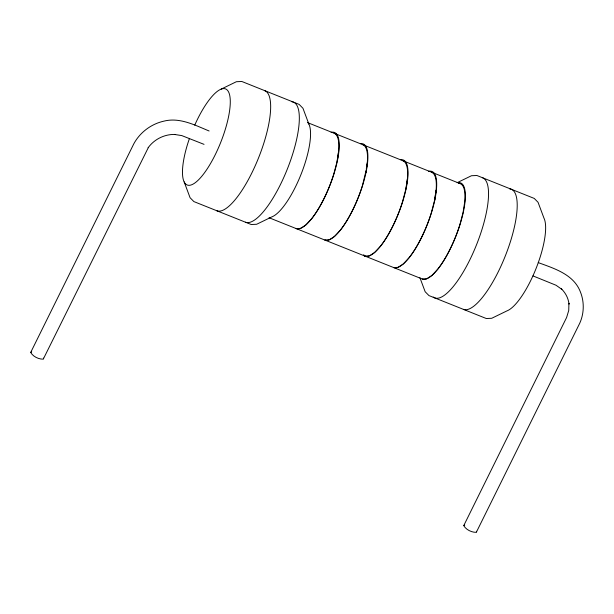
<?xml version="1.0" encoding="UTF-8"?>
<svg xmlns="http://www.w3.org/2000/svg" width="614" height="614" viewBox="0 0 614 614"><rect width="100%" height="100%" fill="white"/><g stroke="black" fill="none" stroke-linecap="round" stroke-linejoin="round"><path stroke-width="0.92" d="M337.27 161.336L338.621 151.213A52.098 15.442 -68.2 0 0 334.123 133.23M365.936 172.803L367.287 162.679A52.098 15.442 -68.2 0 0 362.797 144.697M406.077 188.851L407.427 178.728A52.098 15.442 -68.2 0 0 402.93 160.745M434.743 200.317L436.094 190.194A52.098 15.442 -68.2 0 0 431.596 172.212M338.621 151.213L336.948 161.989L333.786 174.054A50.916 15.089 -68.2 0 1 311.758 218.63L305.795 225.023L300.469 228.416L296.14 228.561A51.722 15.327 -68.2 0 0 331.522 181.046A51.722 15.327 -68.2 0 0 331.107 132.363M366.036 170.761L362.452 185.52A50.916 15.089 -68.2 0 1 340.425 230.096L334.461 236.49L329.135 239.874L324.806 240.028A51.722 15.327 -68.2 0 0 359.727 193.778A51.722 15.327 -68.2 0 0 360.694 143.653M366.312 168.965L367.287 162.679M407.427 178.728L405.754 189.503L402.592 201.569A50.916 15.089 -68.2 0 1 380.565 246.145L374.601 252.538L369.267 255.931L364.939 256.076L363.726 254.841M436.094 190.194L434.42 200.97L431.258 213.035A50.916 15.089 -68.2 0 1 409.231 257.611L403.268 264.005L397.941 267.389L393.612 267.543A51.722 15.327 -68.2 0 0 428.994 220.027A51.722 15.327 -68.2 0 0 428.58 171.344M204.04 144.359L181.775 135.587L174.483 134.443L174.883 134.443C164.514 134.167 154.229 139.271 148.189 147.698L148.427 147.375L43.256 359.159C38.59 359.297 32.987 356.55 30.7 352.444L133.852 143.73C140.015 132.363 151.205 123.982 163.815 121.165C179.656 117.09 194.922 125.164 209.121 130.989M538.24 262.6C554.104 268.448 573.583 274.266 580.33 291.742C584.413 301.758 584.198 313.34 579.754 323.202L476.303 532.338C471.636 532.476 466.034 529.729 463.747 525.622L566.607 317.507L568.741 310.454L568.917 303.331L569.04 304.091C568.341 298.289 565.578 292.817 561.334 288.803L561.864 289.355L556.038 285.249L532.998 275.909M30.7 352.444L31.705 351.845M463.747 525.622L464.76 525.024M221.209 89.099L236.382 81.723L241.824 81.485L299.156 104.411L302.955 108.271L308.873 124.097M457.131 182.696L471.468 175.734L476.901 175.497L534.234 198.422L538.041 202.282L543.95 218.1A51.722 15.327 -68.2 0 1 536.007 268.648A51.722 15.327 -68.2 0 1 506.903 310.907L491.73 318.282L486.296 318.52L428.956 295.587L425.157 291.734L419.899 277.666M269.047 217.732L422.279 279.009L426.607 278.856L431.934 275.471L437.897 269.07A50.916 15.089 -68.2 0 0 459.924 224.501L463.086 212.436L464.76 201.661A52.098 15.442 -68.2 0 0 458.681 183.34M307.913 122.746L460.27 183.67M184.162 181.897L190.079 197.723L193.878 201.584L251.218 224.509L256.652 224.271L271.825 216.895A51.722 15.327 -68.2 0 0 301.911 172.12A51.722 15.327 -68.2 0 0 307.829 122.478M476.456 531.279L476.602 531.916M43.41 358.1L43.548 358.737M194.738 125.133A51.722 15.327 -68.2 0 1 230.212 99.245A51.722 15.327 -68.2 0 1 198.161 180.201A51.722 15.327 -68.2 0 1 189.411 138.58M400.835 159.709A51.722 15.327 -68.2 0 1 398.9 212.352A51.722 15.327 -68.2 0 1 363.565 255.217M458.167 182.634A51.722 15.327 -68.2 0 1 457.192 232.76A51.722 15.327 -68.2 0 1 422.286 278.994M509.658 188.874A64.654 19.164 -68.2 0 1 506.197 253.674A64.654 19.164 -68.2 0 1 463.363 309.349M482.635 177.791A64.654 19.164 -68.2 0 1 475.443 247.434A64.654 19.164 -68.2 0 1 433.231 297.046M264.757 90.657A64.654 19.164 -68.2 0 1 258.624 157.698A64.654 19.164 -68.2 0 1 216.811 210.756M291.78 101.74A64.654 19.164 -68.2 0 1 288.319 166.54A64.654 19.164 -68.2 0 1 245.477 222.214"/></g></svg>
